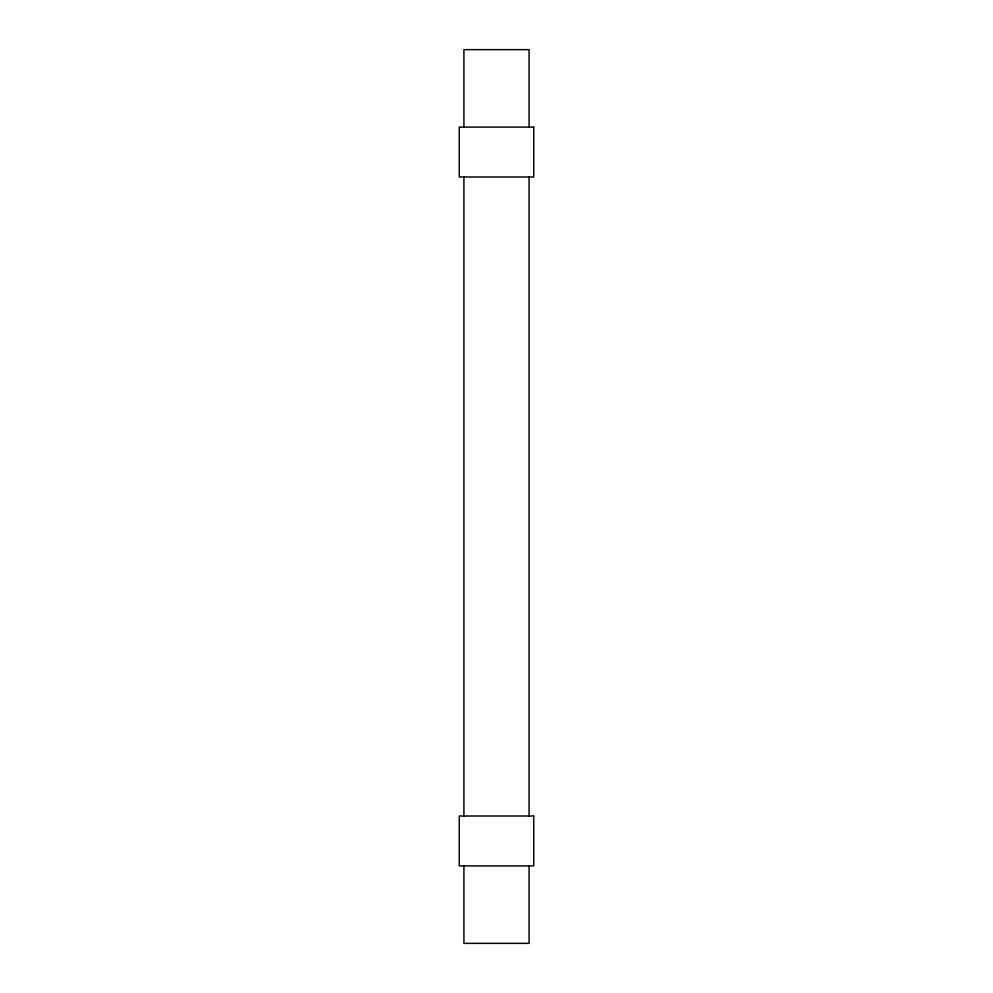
<?xml version="1.0" encoding="UTF-8"?>
<svg xmlns="http://www.w3.org/2000/svg" width="993" height="993" viewBox="0 0 993 993"><rect width="100%" height="100%" fill="white"/><g stroke="black" fill="none" stroke-linecap="round" stroke-linejoin="round"><path stroke-width="1.49" d="M529.083 127.228L529.083 49.65L463.917 49.65L463.917 127.228M529.083 176.878L529.083 816.122M529.083 865.772L529.083 943.35L463.917 943.35L463.917 865.772M463.917 176.878L463.917 816.122M533.737 127.104L459.262 127.104L459.262 177.002L533.737 177.002L533.737 127.104M533.737 815.998L459.262 815.998L459.262 865.896L533.737 865.896L533.737 815.998"/></g></svg>
